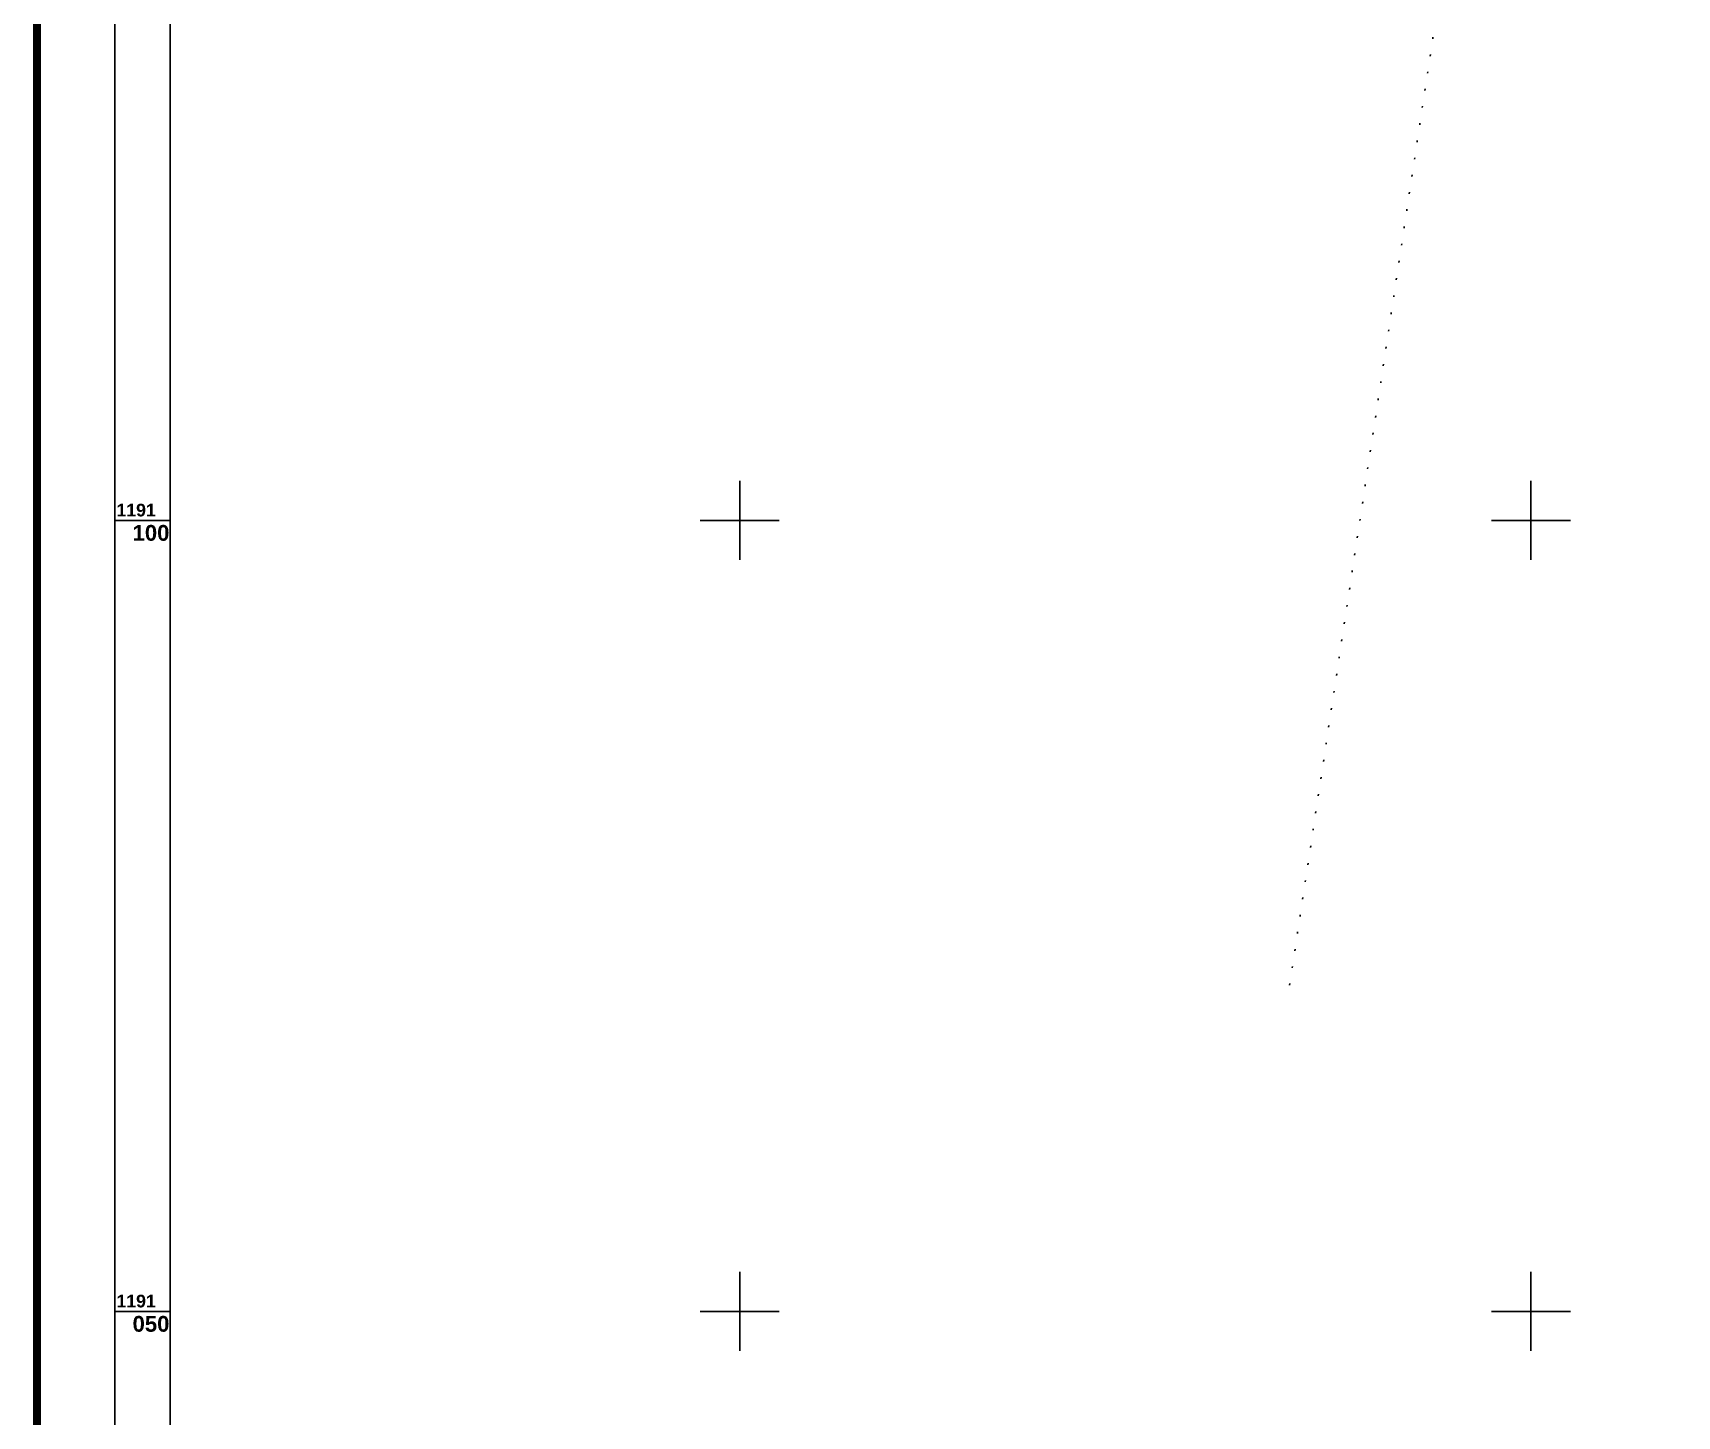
# Model space of a CAD drawing. Header units: millimetres. Extents: x 598805 to 599216, y 1190821 to 1191401.
# Drawn here: x 598805.3 to 598909.2, y 1191043.4 to 1191130.8 of the extents above; entities that cross this region are included whole.
import ezdxf
from ezdxf.enums import TextEntityAlignment as Align

# ---------------------------------------------------------------- set-up
doc = ezdxf.new("R2010")
doc.units = ezdxf.units.MM
doc.linetypes.add('1BANCONG_54', pattern=[0.55, 0, -0.5, 0.05])
for name, color, linetype in [('hl', 5, 'Continuous'), ('KTN', 7, 'Continuous'), ('RANH', 7, 'Continuous')]:
    doc.layers.add(name, color=color, linetype=linetype)
doc.styles.add('Arial', font='arialbd.ttf')

msp = doc.modelspace()

# ---------------------------------------------------------------- linework, layer by layer
at = {"color": 5, "lineweight": 30, "const_width": 0.5}
msp.add_lwpolyline([(598805.58, 1190821.6), (599211.08, 1190821.6), (599211.08, 1191401.1), (598805.58, 1191401.1)], close=True, dxfattribs=at)
for points in [[(598810.5, 1191326.5), (599206.5, 1191326.5), (599206.5, 1190888.5), (598810.5, 1190888.5)], [(598814, 1191323), (599203, 1191323), (599203, 1190892), (598814, 1190892)]]:
    msp.add_lwpolyline(points, close=True)
at = {"layer": 'hl'}
for p, q in [((598850, 1191097.5), (598850, 1191102.5)), ((598900, 1191097.5), (598900, 1191102.5)), ((598847.5, 1191100), (598852.5, 1191100)), ((598897.5, 1191100), (598902.5, 1191100)), ((598850, 1191047.5), (598850, 1191052.5)), ((598900, 1191047.5), (598900, 1191052.5)), ((598847.5, 1191050), (598852.5, 1191050)), ((598897.5, 1191050), (598902.5, 1191050))]:
    msp.add_line(p, q, dxfattribs=at)
at = {"layer": 'KTN'}
for points in [[(598814, 1191100), (598810.5, 1191100)], [(598814, 1191050), (598810.5, 1191050)]]:
    msp.add_lwpolyline(points, dxfattribs=at)
at = {"layer": 'RANH', "color": 20, "linetype": '1BANCONG_54', "ltscale": 2}
msp.add_line((598884.75, 1191070.62), (598893.85, 1191130.82), dxfattribs=at)

# ---------------------------------------------------------------- texts
at = {"layer": 'hl', "style": 'Arial'}
for s, height, p in [('1191', 0.8, (598811.85, 1191100.25)), ('100', 1, (598812.79, 1191098.71)), ('1191', 0.8, (598811.85, 1191050.25)), ('050', 1, (598812.79, 1191048.71))]:
    msp.add_text(s, height=height, dxfattribs=at).set_placement(p, align=Align.CENTER)

doc.saveas('drawing.dxf')
